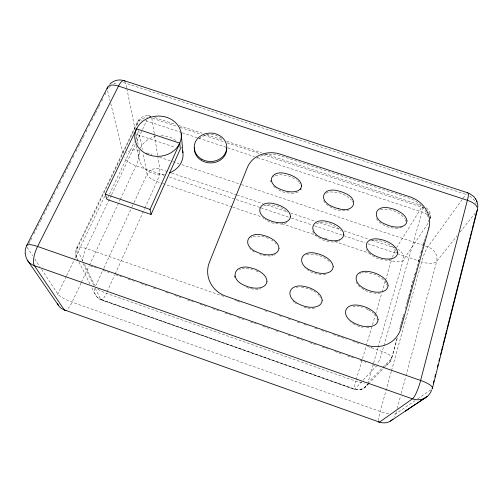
<?xml version="1.0" encoding="UTF-8"?>
<svg xmlns="http://www.w3.org/2000/svg" width="503" height="503" viewBox="0 0 503 503"><rect width="100%" height="100%" fill="white"/><g stroke="black" fill="none" stroke-linecap="round" stroke-linejoin="round"><path stroke-width="0.38" stroke-dasharray="2.52 1.89" d="M430.669 217.749C431.065 213.97 429.348 210.135 426.337 207.846M396.383 411.611L395.773 413.881A13.845 12.82 52 0 1 394.692 416.61M397.194 408.574L400.451 396.439M401.262 393.409L405.739 376.722M405.946 375.967L436.661 261.453L457.183 235.706M397.175 338.519L391.78 358.01L390.083 361.67L369.535 382.726M400.287 327.271L403.607 315.274M407.134 302.529L408.587 297.279M408.794 296.531L411.284 287.534M391.303 371.44L380.205 411.504A13.474 2.113 -72.6 0 0 378.52 420.521M391.51 370.686L421.652 261.837A12.261 1.798 -70.6 0 1 427.808 246.86L462.703 198.811M397.15 338.211L391.472 358.601L382.72 367.542M399.678 329.151L404.311 312.539M405.361 308.767L424.306 240.811M411.492 286.785L413.611 279.228M414.673 275.449L415.522 272.425M418.496 261.843L419.345 258.819M421.042 252.77L421.891 249.746M422.948 245.967L425.708 236.14M377.96 347.9L367.957 382.638L382.173 368.102M378.174 347.145L403.18 260.296L428.694 222.357M356.262 379.677L366.033 346.523M366.259 345.768L375.364 314.878M375.584 314.124L381.802 293.029M382.022 292.274L385.355 280.97M385.575 280.215L391.353 260.629A10.003 1.056 -70.9 0 1 391.548 259.969M107.089 291.859L114.847 274.676M115.174 273.959L144.613 208.795M144.933 208.079L156.905 181.589A9.727 2.345 -71.9 0 0 159.803 169.071L157.741 155.924M95.664 285.93L103.524 268.835M103.851 268.124L131.698 207.569M132.025 206.859L133.666 203.294M133.993 202.583L147.096 174.088L143.085 153.409M81.077 282.975L72.086 302.14A12.99 3.817 -68.4 0 1 67.025 309.615M81.411 282.265L89.069 265.936M89.402 265.226L120.035 199.911M120.368 199.201L136.017 165.833A11.852 3.27 -72.2 0 0 139.35 150.466A11.946 10.412 -7.3 0 0 126.266 153.176M111.22 195.327L85.969 248.425A11.997 3.54 -69.7 0 0 82.611 261.076M111.559 194.623L135.464 144.361M136.81 141.532L142.198 130.202M142.531 129.497L146.574 121.003A11.148 3.031 -73 0 1 146.964 120.211M107.636 198.012L134.414 141.871M135.753 139.067L137.765 134.854L137.017 131.094M66.302 276.424L57.851 294.06A13.26 11.99 -25.9 0 0 57.046 296.217M66.641 275.719L74.758 258.787M75.092 258.083L104.85 196M28.86 243.804L30.287 241.006M30.645 240.302L32.431 236.806M33.858 234.008L37.423 227.016M37.782 226.319L40.636 220.723M40.995 220.025L42.422 217.227M43.849 214.429L55.632 191.354M57.059 188.556L58.128 186.456M59.555 183.658L61.341 180.162M62.768 177.364L69.552 164.079M69.911 163.381L71.338 160.583M72.765 157.785L74.193 154.987M75.978 151.491L78.122 147.297M78.481 146.593L82.762 138.206M83.121 137.501L84.548 134.71M85.975 131.912L87.044 129.812M88.83 126.316L90.257 123.518M91.684 120.72L92.753 118.62M94.187 115.828L95.256 113.728M95.614 113.03L98.469 107.435M98.827 106.737L100.254 103.939M101.681 101.141L102.75 99.041M104.894 94.847L105.963 92.747M396.565 247.709L421.765 207.079A11.506 1.377 -70.4 0 1 422.262 206.356M463.162 198.182L465.916 194.384A14.631 2.496 -69.7 0 1 466.319 193.862M460.119 232.021L475.266 213.014M369.007 383.261L364.757 387.517L360.789 389.473L362.21 389.02M415.094 400.595L395.773 413.881A13.675 2.98 17.6 0 1 392.956 414.34M417.672 398.822L431.197 389.523M273.33 176.515L274.223 176.006M338.959 241.176L339.997 240.698M274.173 255.159L275.242 254.675M286.829 222.791L281.938 224.093L274.468 223.508A26.326 23.698 10.1 0 1 268.929 221.634L265.006 219.427M250.752 237.517L251.821 237.039M325.944 193.171L330.685 191.926L337.972 192.511A26.552 23.836 17.8 0 1 343.442 194.321L348.548 197.308L351.452 200.112M297.996 192.077L293.205 193.322L285.874 192.737A25.86 22.842 10.6 0 1 280.429 190.92L276.568 188.782M362.393 388.926L358.476 389.932L354.357 389.291M359.532 273.645L360.708 273.248M402.149 227.538L396.986 228.45L391.02 227.79A26.445 23.157 23.1 0 1 385.436 225.929C381.419 224.049 377.256 221.358 375.559 217.07M239.434 269.539L240.66 269.136M316.349 223.395L321.593 222.483L327.585 223.15A27.049 24.748 18.9 0 1 333.143 225.011L339.437 229.028M349.239 209.921L344.065 210.814L338.129 210.153A26.106 23.037 17.1 0 1 332.615 208.317L326.403 204.381L323.391 200.527M263.748 205.733L269.011 204.847L274.965 205.507A26.785 24.528 9.4 0 1 280.46 207.349L285.541 210.392M275.248 175.566L280.404 174.723L286.251 175.371A26.294 23.635 10.1 0 1 291.652 177.157L296.657 180.105M259.535 289.018L260.881 288.709M391.642 259.705L387.536 260.271L381.45 259.605A26.955 24.006 25 0 1 375.772 257.687L370.46 254.518L367.442 251.55M306.528 254.839L310.697 254.273L316.796 254.946A27.571 25.703 20.7 0 1 322.454 256.863L327.723 260.051L330.71 263.05M370.749 240.887L374.823 240.34L380.846 241.006A27.458 24.836 27.2 0 1 386.474 242.892L392.906 246.967L396.119 250.997M271.651 255.851L272.972 255.555M337.796 241.559L333.678 242.113L327.629 241.446A26.584 23.899 17.9 0 1 322.021 239.547L318.022 237.309L314.733 234.505M380.419 209.72L384.418 209.198L390.328 209.852A26.923 23.949 24.8 0 1 395.861 211.688L401.067 214.718L404.789 218.547M253.015 236.655L257.196 236.102L263.264 236.775A27.294 25.477 8.3 0 1 268.847 238.667M380.608 293.035L376.187 293.299L371.522 292.639A27.495 24.899 27.4 0 1 365.738 290.665L364.317 289.967M314.645 308.062L311.697 308.364L306.968 307.993M362.009 272.947L363.399 272.752M296.449 287.571L297.877 287.37M325.787 274.324L321.367 274.581L316.733 273.928A27.087 24.81 19 0 1 311.017 271.978L304.617 267.772M241.993 268.835L246.464 268.583L251.11 269.237A27.822 26.477 6.2 0 1 252.588 269.621M369.032 327.572L364.895 327.566M353.031 306.34L359.23 306.616M258.096 289.219L253.449 289.156M270.243 256.04L262.629 255.449A26.816 24.597 9.4 0 1 259.755 254.625M149.894 116.407A11.148 3.031 -73 0 1 150.9 116.281C145.744 114.47 139.652 117.036 137.382 122.003L76.783 247.948C74.664 252.361 76.047 257.379 78.543 261.315M364.87 272.67L367.938 272.815M301.448 287.345L305.598 287.968A28.118 26.709 23.7 0 1 311.357 289.942L315.469 292.306M252.927 289.08L250.337 288.621M150.598 116.206L148.058 115.709M369.485 273.035L371.007 273.343A28.03 25.766 30.7 0 1 376.734 275.286L382.117 278.524L385.946 282.623M306.446 307.886L305.409 307.673A27.608 25.766 20.8 0 1 302.448 306.817M361.198 326.975L362.77 327.296M154.61 117.507L175.415 124.367M179.131 125.593L202.156 133.188M206.614 134.659L222.961 140.054M226.677 141.274L261.591 152.793M265.307 154.019L421.351 205.438M152.547 118.28L177.157 126.398M180.137 127.385L201.018 134.27M204.004 135.257L224.137 141.896M227.123 142.877L259.938 153.704M262.918 154.685L421.765 207.079A11.607 10.123 25.9 0 1 423.708 207.896M181.564 132.559L146.574 121.003A11.311 5.036 26.6 0 0 145.795 120.758M182.306 132.805L197.937 137.973M198.685 138.218L226.972 147.561M227.714 147.807L254.512 156.659M257.492 157.646L422.004 211.996A11.676 5.37 14.4 0 1 427.6 214.8M137.765 134.854L175.17 147.291M146.801 152.962L152.019 154.704M159.476 157.194L172.145 161.425M172.887 161.677L178.854 163.67M181.834 164.663L240.717 184.343M241.465 184.595L427.808 246.86A12.487 11.028 30.1 0 1 436.661 261.453A12.556 5.162 14.6 0 1 421.652 261.837M167.235 171.567L159.803 169.071A9.79 8.645 -5.9 0 0 147.096 174.088A9.853 3.911 24.8 0 0 156.905 181.589L162.117 183.344M171.693 173.063L236.353 194.755M237.095 195.007L263.113 203.734M266.829 204.985L287.641 211.964M290.608 212.964L315.878 221.439M319.6 222.691L340.405 229.67M344.121 230.921L369.391 239.397M372.365 240.396L395.408 248.124M164.28 175.333L136.017 165.833A12.072 4.854 25.8 0 1 124.228 157.602M169.486 177.087L260.24 207.588M260.982 207.84L290.734 217.837M291.476 218.088L311.564 224.835M314.538 225.834L365.121 242.836M368.095 243.836L420.162 261.34M162.859 183.595L232.078 206.928M232.82 207.179L261.849 216.969M281.944 223.741L316.18 235.285M324.366 238.045L327.34 239.051M334.784 241.559L369.02 253.097M388.373 259.623L391.353 260.629A10.161 4.118 15.8 0 0 403.18 260.296A10.135 9.073 27.8 0 0 397.842 249.104M223.741 296.361L85.969 248.425A12.21 3.332 24 0 0 76.959 249.023A12.235 10.984 -19 0 0 77.77 259.523M235.247 300.429L236.687 300.932M237.403 301.184L241.71 302.68M264.748 310.697L266.911 311.451M279.209 315.727L281.384 316.488M287.911 318.757L290.816 319.77M297.355 322.046L299.543 322.8M303.906 324.322L308.282 325.843M314.853 328.132L317.77 329.144M321.43 330.421L326.554 332.2M333.149 334.495L346.372 339.097M352.999 341.405L355.583 342.235M356.684 342.688L358.897 343.455M367.435 346.36L382.249 351.515A12.632 3.571 17.1 0 1 391.472 358.601A12.682 11.739 41.2 0 1 383.607 366.31M90.433 265.955L96.362 268.03M103.027 270.363L108.95 272.431M115.621 274.764L121.544 276.839M128.208 279.171L134.131 281.246M140.802 283.573L146.725 285.647M153.39 287.98L155.616 288.76M165.984 292.388L168.203 293.161M174.868 295.494L180.797 297.569M187.462 299.901L193.385 301.976M200.049 304.302L205.979 306.377M212.643 308.71L218.566 310.785M225.237 313.118L231.16 315.186M237.825 317.519L243.754 319.594M250.419 321.926L256.341 324.001M263.006 326.328L268.935 328.402M275.6 330.735L277.819 331.515M288.188 335.143L290.413 335.916M297.078 338.249L303.001 340.324M309.666 342.656L315.595 344.731M322.26 347.057L328.182 349.132M334.853 351.465L340.776 353.54M347.441 355.873L353.37 357.941M360.035 360.274L365.958 362.349M372.622 364.681L374.848 365.461M97.909 289.099A10.532 2.534 23 0 0 106.441 293.293L355.822 381.186A10.89 2.678 17.9 0 0 364.386 383.167M101.323 299.857C95.601 298.002 93.948 291.507 91.42 286.817M368.058 309.647L366.618 308.936A28.646 26.728 35.7 0 0 365.178 308.314M258.184 271.884L256.794 271.192A27.822 26.477 6.2 0 0 255.398 270.589M354.822 324.699L351.094 322.511M363.851 289.703L359.186 286.402L355.973 282.208M368.523 309.917L370.812 311.332M271.545 240.094L272.821 240.924M254.285 252.078L251.814 250.337M295.462 303.271L296.349 303.856M349.818 321.543L350.666 322.19M275.405 187.933L272.613 185.154M262.755 217.629L263.83 218.554M372.088 312.281L373.264 313.294M293.086 301.316L294.224 302.322M297.719 180.998L298.663 181.923M286.622 211.31L287.578 212.266M275.103 242.767L276.072 243.754M317.852 294.242L318.864 295.28M249.765 248.381L250.727 249.375M340.424 230.003L341.273 230.996M374.307 314.35L375.219 315.438M299.474 182.872L300.134 183.828M313.891 233.505L312.665 231.493M319.738 296.349L320.461 297.43M27.074 247.3L32.632 255.744M34.77 258.988L39.894 266.785M41.604 269.382L57.851 294.06A13.109 2.785 23.2 0 0 72.086 302.14L380.205 411.504A13.675 2.98 17.6 0 0 388.756 413.85M352.144 201.081L352.691 202.043M366.153 249.513L366.718 250.525M78.896 262.006L90.024 284.057M83.026 263.365L93.923 285.503M95.281 288.269L100.726 299.342L354.766 389.121A10.972 10.299 45.9 0 0 367.41 384.097M82.743 260.868L76.959 249.023L137.288 123.531A11.311 5.036 26.6 0 1 142.148 120.098M84.447 264.352L94.658 285.251M405.361 219.528L406.04 221.408M386.53 283.673L386.952 284.704M396.54 251.99L396.804 252.946M376.986 318.688L377.244 319.719M107.579 90.703L110 100.537M110.748 103.561L123.229 154.22M136.25 145.574L139.073 159.168M126.681 87.83L125.756 83.247A14.059 4.483 -74.1 0 0 125.587 82.567M126.838 88.597L135.175 129.843M135.948 133.666L138.111 144.361M137.583 125.058L137.288 123.531A11.16 9.57 -4.8 0 1 147.731 117.413M138.621 130.422L142.336 149.573M151.799 118.035L157.621 155.15M76.016 255.361L76.123 256.077M108.623 88.031A14.059 11.77 -5.9 0 1 110.346 86.22M113.772 84.007A14.059 11.77 -5.9 0 1 117.847 82.725M123.329 82.668A14.059 11.77 -5.9 0 1 125.756 83.247L465.916 194.384A14.788 12.606 27.8 0 1 467.155 194.843M469.62 196.101A14.788 12.606 27.8 0 1 476.152 203.709M164.531 174.252A22.195 19.384 -4.5 0 1 139.52 150.347M140.394 148.115A22.195 19.384 -4.5 0 1 155.905 136.376M161.048 135.785A22.195 19.384 -4.5 0 1 176.05 140.758M181.193 147.039A22.195 19.384 -4.5 0 1 181.753 148.266M198.936 138.797A16.197 14.172 1 0 1 222.785 139.532M256.423 158.194A26.175 23.27 8.4 0 1 258.083 157.25M260.422 156.169A26.175 23.27 8.4 0 1 280.121 155.628L409.121 198.107A26.929 23.672 25 0 1 428.135 217.642M428.619 220.056A26.929 23.672 25 0 1 428.801 221.842M371.994 347.246A28.658 26.426 34.6 0 1 370.636 347.057M248.84 288.232A27.325 25.546 8.2 0 1 244.596 286.635M359.67 326.579A28.067 25.835 31 0 1 355.307 324.938M360.783 306.931A28.646 26.728 35.7 0 1 362.298 307.327M423.042 207.406A11.506 1.377 -70.4 0 1 422.004 211.996L382.249 351.515A12.412 1.622 -71.8 0 1 377.508 364.147M428.701 212.467A11.607 10.123 25.9 0 1 430.304 218.585M377.225 366.253A12.682 11.739 41.2 0 1 376.326 365.977L354.766 389.121A10.783 1.207 -72 0 1 355.822 381.186M94.721 288.382A10.62 9.733 -22 0 0 100.726 299.342A10.469 2.66 -69.3 0 0 106.441 293.293M429.908 217.252A11.676 5.37 14.4 0 1 430.373 218.44M392.434 257.228A10.003 1.056 -70.9 0 1 395.578 249.413M369.013 383.211L364.757 387.517L369.001 383.223M226.067 343.851L101.084 299.763L354.47 389.322L226.067 343.851"/><path stroke-width="0.75" d="M25.15 253.745L25.295 249.664L26.018 247.074M432.391 388.429L477.378 209.99M433.372 382.997L433.951 380.714M434.906 376.917L435.485 374.634M437.403 367.033L437.981 364.75M438.937 360.947L439.515 358.67M440.471 354.867L441.049 352.584M441.433 351.063L442.583 346.504M442.967 344.983L445.08 336.62M445.463 335.099L446.614 330.54M446.997 329.019L469.249 240.83M469.632 239.309L470.211 237.026M470.594 235.505L471.745 230.946M472.128 229.425L473.279 224.86M473.663 223.345L476.731 211.178A14.977 7.155 12.3 0 0 467.4 200.301L118.507 86.095A14.386 6.608 28.5 0 0 107.24 88.805M151.076 214.467L180.307 148.995L179.747 143.16L136.571 128.837L105.246 194.158L106.969 199.414L151.076 214.467L150.039 209.418L179.747 143.16M300.675 189.669L300.995 188.971M26.672 245.527L107.736 86.988M109.767 84.215C112.924 80.895 117.828 79.241 122.336 80.235M390.391 421.143L407.876 409.404M427.311 396.421L405.468 410.989L425.544 397.691M338.664 208.707C354.778 213.511 359.827 198.628 343.995 192.812A26.672 23.924 17.8 0 0 338.506 190.995C322.511 186.217 317.324 200.999 333.124 206.859A26.219 23.119 17 0 0 338.664 208.707M123.952 80.568L467.947 192.875M105.246 194.158L150.039 209.418M469.022 193.303L473.7 196.39L475.756 199.157M27.753 260.755L58.606 305.617M476.725 201.055L477.718 204.3L477.85 207.06M475.454 198.566L477.014 201.628M234.725 276.109L234.907 277.103M181.212 133.685L182.929 152.742M270.884 180.583L270.928 181.426M431.838 389.077A16.568 4.269 16.5 0 0 420.627 380.457L37.58 246.489A15.851 3.911 24.5 0 0 26.791 246.803M378.596 421.608A13.474 2.113 -72.6 0 0 379.482 422.13A13.845 12.82 52 0 0 393.013 418.974M57.424 303.435A13.26 11.99 -25.9 0 0 64.221 309.835L379.482 422.13L412.466 398.841A16.656 15.159 46.9 0 0 431.511 390.19M65.994 310.263A12.99 3.817 -68.4 0 1 64.221 309.835L34.393 265.691A15.857 13.958 -22.3 0 1 25.521 253.984M125.09 81.436A14.059 4.483 -74.1 0 0 118.507 86.095L37.58 246.489A15.404 5.47 -68.8 0 0 34.393 265.691L412.466 398.841A16.096 3.068 -72.4 0 0 420.627 380.457L467.4 200.301A14.631 2.496 -69.7 0 0 467.406 192.894M182.576 150.799A22.195 19.384 -4.5 0 1 169.687 172.825M226.696 147.97A16.197 14.172 1 0 1 210.543 162.915A16.197 14.172 1 0 1 194.359 147.857M406.99 220.88C406.411 227.89 396.898 227.652 391.793 226.407A26.565 23.232 23.1 0 1 386.185 224.539C370.491 218.862 374.528 203.583 391.089 208.412A27.043 24.037 24.8 0 1 396.647 210.248C401.092 212.36 406.261 215.58 406.99 220.88M397.722 252.575C397.163 259.762 387.455 259.661 382.198 258.341A27.08 24.094 24.9 0 1 376.489 256.417C360.544 249.991 364.291 235.184 381.582 239.673A27.583 24.936 27.2 0 1 387.241 241.566C391.793 243.748 397.037 247.124 397.722 252.575M388.102 285.484C387.555 292.859 377.652 292.903 372.233 291.507A27.621 24.999 27.4 0 1 366.423 289.527C350.239 282.912 354.037 267.527 371.711 272.129A28.162 25.873 30.6 0 1 377.47 274.085C382.135 276.342 387.455 279.888 388.102 285.484M378.105 319.682C377.571 327.258 367.467 327.459 361.877 325.982A28.199 25.936 30.9 0 1 355.961 323.938C339.531 317.129 343.392 301.127 361.456 305.855A28.784 26.841 35.6 0 1 367.322 307.867C372.107 310.206 377.502 313.935 378.105 319.682M343.794 234.455C342.977 241.547 333.414 241.39 328.132 240.107A26.703 23.987 17.8 0 1 322.492 238.208C306.453 232.179 311.741 216.843 328.075 221.741A27.175 24.836 18.9 0 1 333.665 223.615C338.104 225.74 343.272 229.091 343.794 234.455M333.2 266.81C332.395 274.091 322.63 274.072 317.192 272.714A27.206 24.905 19 0 1 311.451 270.759C295.173 264.54 300.555 248.639 317.248 253.657A27.696 25.804 20.6 0 1 322.939 255.587C327.491 257.788 332.728 261.302 333.2 266.81M322.197 300.423C321.398 307.899 311.432 308.037 305.824 306.597A27.734 25.867 20.8 0 1 299.983 304.579C283.447 297.575 288.565 282.126 306.006 286.811A28.25 26.816 23.6 0 1 311.797 288.797C316.462 291.08 321.775 294.771 322.197 300.423M301.637 185.909C300.58 192.731 291.344 192.404 286.182 191.215A25.974 22.924 10.5 0 1 280.705 189.392C264.823 183.362 271.111 169.071 286.553 173.793A26.414 23.716 10.1 0 1 291.973 175.585C296.204 177.597 301.24 180.759 301.637 185.909M290.527 216.554C289.464 223.552 280.039 223.351 274.726 222.1A26.445 23.779 10.1 0 1 269.162 220.22C253.04 214.014 259.46 199.188 275.223 204.029A26.904 24.622 9.4 0 1 280.743 205.878C285.075 207.959 290.174 211.279 290.527 216.554M278.989 248.369C277.926 255.549 268.313 255.486 262.836 254.16A26.942 24.685 9.3 0 1 257.171 252.223C240.818 245.829 247.363 230.449 263.471 235.41A27.42 25.578 8.3 0 1 269.086 237.315C273.525 239.466 278.687 242.955 278.989 248.369M267.005 281.41C265.949 288.785 256.128 288.867 250.488 287.464A27.451 25.64 8.2 0 1 244.722 285.465C228.117 278.876 234.8 262.912 251.261 268.005A27.954 26.584 6.2 0 1 256.976 269.966C261.535 272.192 266.76 275.858 267.005 281.41M428.889 227.859L400.935 328.321A28.772 26.521 34.5 0 1 366.159 344.976L225.973 296.217A27.822 26.143 3.5 0 1 209.411 262.333L247.319 167.587A26.275 23.339 8.4 0 1 280.36 154.195L409.851 196.811A27.03 23.748 25 0 1 428.889 227.859M146.499 153.899A23.301 20.126 -4.1 0 0 181.344 135.697A23.301 20.126 -4.1 0 0 146.316 119.022A23.301 20.126 -4.1 0 0 146.499 153.899M201.804 159.244A16.259 14.21 1.1 0 0 226.746 147.926A16.259 14.21 1.1 0 0 202.961 134.653A16.259 14.21 1.1 0 0 201.804 159.244"/></g></svg>
